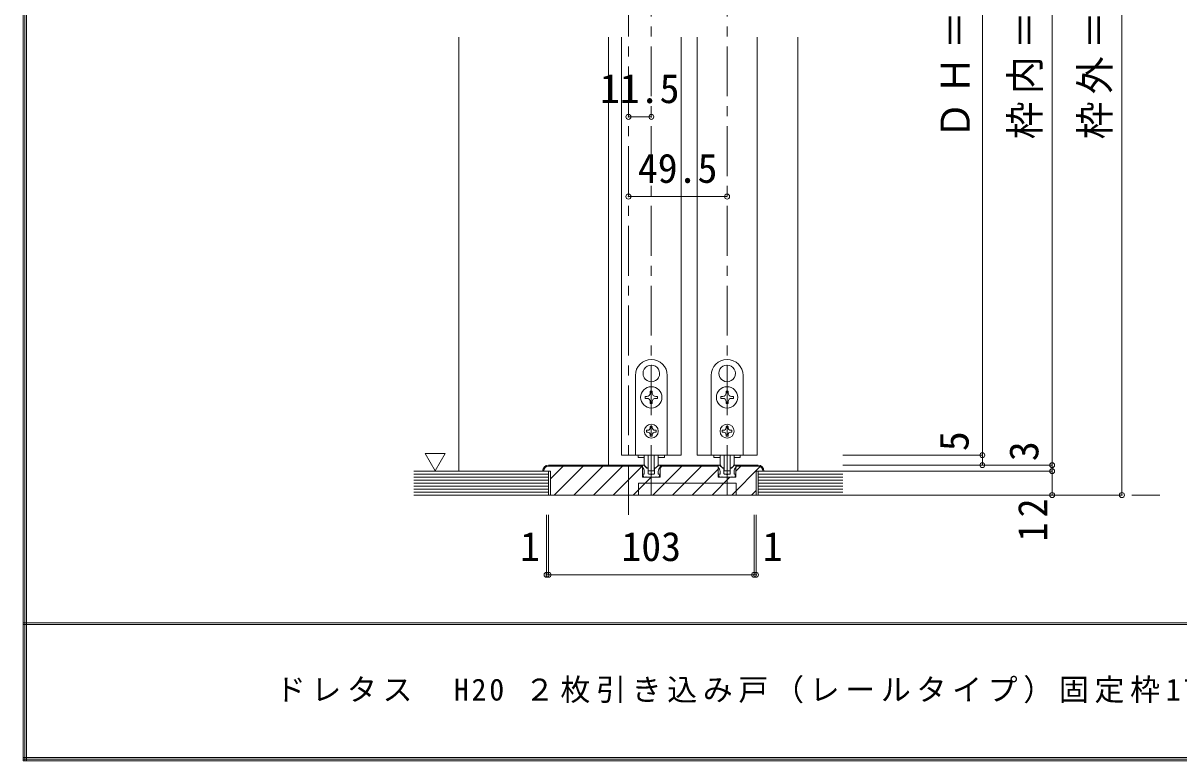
# Model space of a CAD drawing. Units: millimetres at full size, sheet at 1:5. Extents: x -973 to 977, y -718 to 696.
# Drawn here: x -973 to -394, y -701 to -331 of the extents above; entities that cross this region are included whole.
import ezdxf
from ezdxf.enums import TextEntityAlignment as Align

# ---------------------------------------------------------------- set-up
doc = ezdxf.new("R2010")
doc.units = ezdxf.units.MM
doc.header["$LTSCALE"] = 5
doc.header["$PDMODE"] = 32
doc.header["$PDSIZE"] = 2.5
doc.linetypes.add('CHAIN1', pattern=[8, 5, -1, 1, -1])
doc.linetypes.add('DASHED1', pattern=[1.8, 1.2, -0.6])
for name, color, linetype, lineweight in [('0-1_通り芯', 4, 'CHAIN1', 9), ('0-3_仕上げ', 2, 'Continuous', 9), ('0-4_枠', 3, 'Continuous', 9), ('0-6_扉', 6, 'Continuous', 9), ('0-7_金物', 7, 'Continuous', 9), ('0-A_文字', 7, 'Continuous', 9), ('0-B_寸法', 7, 'Continuous', 9), ('0-C_ハッチ', 4, 'DASHED1', 9), ('F-1_枠', 6, 'Continuous', 9)]:
    doc.layers.add(name, color=color, linetype=linetype, lineweight=lineweight)
doc.layers.add('F-A_文字', color=7, linetype='Continuous')
doc.styles.add('ＭＳ ゴシック', font='')
doc.styles.get('ＭＳ ゴシック').set_extended_font_data('MS Gothic')

msp = doc.modelspace()

# ---------------------------------------------------------------- linework, layer by layer
at = {"layer": '0-1_通り芯'}
for p, q in [((-669.847, -577.5), (-669.847, -2.5)), ((-658.347, -567.5), (-658.347, -78.151)), ((-620.347, -567.5), (-620.347, -78.151)), ((-777.347, -567.5), (-403.347, -567.5))]:
    msp.add_line(p, q, dxfattribs=at)
at = {"layer": '0-3_仕上げ'}
for p, q in [((-709.847, -555.5), (-777.347, -555.5)), ((-709.847, -567.5), (-709.847, -555.5)), ((-604.847, -555.5), (-562.347, -555.5)), ((-604.847, -567.5), (-604.847, -555.5)), ((-709.847, -567.5), (-777.347, -567.5)), ((-604.847, -567.5), (-562.347, -567.5))]:
    msp.add_line(p, q, dxfattribs=at)
at = {"layer": '0-3_仕上げ', "color": 7}
for p, q in [((-709.847, -557), (-777.347, -557)), ((-709.847, -558.5), (-777.347, -558.5)), ((-709.847, -560), (-777.347, -560)), ((-709.847, -561.5), (-777.347, -561.5)), ((-604.847, -557), (-562.347, -557)), ((-604.847, -558.5), (-562.347, -558.5)), ((-604.847, -560), (-562.347, -560)), ((-604.847, -561.5), (-562.347, -561.5)), ((-709.847, -563), (-777.347, -563)), ((-709.847, -564.5), (-777.347, -564.5)), ((-709.847, -566), (-777.347, -566)), ((-604.847, -563), (-562.347, -563)), ((-604.847, -564.5), (-562.347, -564.5)), ((-604.847, -566), (-562.347, -566))]:
    msp.add_line(p, q, dxfattribs=at)
at = {"layer": '0-4_枠', "color": 4}
for p, q in [((-754.847, -337.826), (-754.847, -555.5)), ((-679.847, -337.826), (-679.847, -552.5)), ((-584.847, -555.5), (-584.847, -337.826))]:
    msp.add_line(p, q, dxfattribs=at)
at = {"layer": '0-4_枠'}
for p, q in [((-712.847, -555.5), (-708.847, -555.5)), ((-709.847, -552.5), (-662.747, -552.5)), ((-709.847, -553), (-662.747, -553)), ((-708.847, -555.5), (-708.847, -567.5)), ((-662.747, -558.5), (-662.747, -552.5)), ((-653.947, -558.5), (-653.947, -552.5)), ((-624.747, -553), (-653.947, -553)), ((-615.947, -558.5), (-615.947, -552.5)), ((-604.847, -552.5), (-615.947, -552.5)), ((-604.847, -553), (-615.947, -553)), ((-605.847, -567.5), (-605.847, -555.5)), ((-601.847, -555.5), (-605.847, -555.5)), ((-664.847, -561.5), (-615.847, -561.5)), ((-664.847, -567.5), (-664.847, -561.5)), ((-653.947, -558.5), (-662.747, -558.5)), ((-615.947, -558.5), (-624.747, -558.5)), ((-615.847, -567.5), (-615.847, -561.5)), ((-709.847, -567.5), (-605.847, -567.5))]:
    msp.add_line(p, q, dxfattribs=at)
msp.add_lwpolyline([(-624.747, -558.5), (-624.747, -552.5), (-653.947, -552.5)], dxfattribs=at)
for centre, radius, start, end in [((-709.847, -555.5), 3, 90, 180), ((-709.847, -555.5), 2.5, 90, 180), ((-604.847, -555.5), 3, 0, 90), ((-604.847, -555.5), 2.5, 0, 90)]:
    msp.add_arc(centre, radius, start, end, dxfattribs=at)
at = {"layer": '0-6_扉'}
for p, q in [((-673.347, -337.826), (-673.347, -547.5)), ((-643.347, -337.826), (-643.347, -547.5)), ((-635.347, -337.826), (-635.347, -547.5)), ((-605.347, -337.826), (-605.347, -547.5)), ((-643.347, -547.5), (-673.347, -547.5)), ((-635.347, -547.5), (-605.347, -547.5))]:
    msp.add_line(p, q, dxfattribs=at)
at = {"layer": '0-7_金物'}
for p, q in [((-658.446, -502.351), (-658.347, -502.45)), ((-658.248, -502.351), (-658.347, -502.45)), ((-620.446, -502.351), (-620.347, -502.45)), ((-620.248, -502.351), (-620.347, -502.45)), ((-666.347, -547.5), (-666.347, -507.5)), ((-661.989, -508.489), (-661.854, -508.525)), ((-661.891, -508.66), (-661.854, -508.525)), ((-654.705, -508.489), (-654.84, -508.525)), ((-654.803, -508.66), (-654.84, -508.525)), ((-650.347, -507.5), (-650.347, -547.5)), ((-628.347, -547.5), (-628.347, -507.5)), ((-623.989, -508.489), (-623.854, -508.525)), ((-623.891, -508.66), (-623.854, -508.525)), ((-616.705, -508.489), (-616.84, -508.525)), ((-616.803, -508.66), (-616.84, -508.525)), ((-612.347, -507.5), (-612.347, -547.5)), ((-658.847, -515.35), (-658.847, -516.3)), ((-657.847, -515.35), (-658.847, -515.35)), ((-657.847, -516.3), (-657.847, -515.35)), ((-620.847, -515.35), (-620.847, -516.3)), ((-619.847, -515.35), (-620.847, -515.35)), ((-619.847, -516.3), (-619.847, -515.35)), ((-660.547, -518), (-661.497, -518)), ((-661.497, -518), (-661.497, -519)), ((-661.497, -519), (-660.547, -519)), ((-657.847, -521.65), (-657.847, -520.7)), ((-655.197, -518), (-656.147, -518)), ((-656.147, -519), (-655.197, -519)), ((-655.197, -519), (-655.197, -518)), ((-622.547, -518), (-623.497, -518)), ((-623.497, -518), (-623.497, -519)), ((-623.497, -519), (-622.547, -519)), ((-619.847, -521.65), (-619.847, -520.7)), ((-617.197, -518), (-618.147, -518)), ((-618.147, -519), (-617.197, -519)), ((-617.197, -519), (-617.197, -518)), ((-658.847, -533.1), (-657.847, -533.1)), ((-658.847, -533.1), (-658.847, -533.7)), ((-657.847, -533.1), (-657.847, -533.7)), ((-620.847, -533.1), (-619.847, -533.1)), ((-620.847, -533.1), (-620.847, -533.7)), ((-619.847, -533.1), (-619.847, -533.7)), ((-660.147, -535), (-660.747, -535)), ((-660.747, -535), (-660.747, -536)), ((-660.747, -536), (-660.147, -536)), ((-658.847, -537.3), (-658.847, -537.9)), ((-657.847, -537.9), (-658.847, -537.9)), ((-657.847, -537.3), (-657.847, -537.9)), ((-656.547, -535), (-655.947, -535)), ((-622.147, -535), (-622.747, -535)), ((-622.747, -535), (-622.747, -536)), ((-622.747, -536), (-622.147, -536)), ((-620.847, -537.3), (-620.847, -537.9)), ((-619.847, -537.9), (-620.847, -537.9)), ((-619.847, -537.3), (-619.847, -537.9)), ((-618.547, -535), (-617.947, -535)), ((-650.347, -547.5), (-666.347, -547.5)), ((-664.947, -547.5), (-664.947, -548.7)), ((-664.947, -548.7), (-661.815, -548.7)), ((-661.847, -551.921), (-661.847, -547.5)), ((-659.847, -547.5), (-659.847, -555.121)), ((-656.847, -547.5), (-656.847, -555.121)), ((-654.879, -548.7), (-651.747, -548.7)), ((-654.847, -551.921), (-654.847, -547.5)), ((-651.747, -547.5), (-651.747, -548.7)), ((-612.347, -547.5), (-628.347, -547.5)), ((-626.947, -547.5), (-626.947, -548.7)), ((-626.947, -548.7), (-623.815, -548.7)), ((-623.847, -551.921), (-623.847, -547.5)), ((-621.847, -547.5), (-621.847, -555.121)), ((-618.847, -547.5), (-618.847, -555.121)), ((-616.879, -548.7), (-613.747, -548.7)), ((-616.847, -551.921), (-616.847, -547.5)), ((-613.747, -547.5), (-613.747, -548.7)), ((-662.847, -552.5), (-662.304, -552.5)), ((-662.847, -553.5), (-662.847, -552.5)), ((-660.685, -553.912), (-661.95, -552.647)), ((-661.847, -557), (-661.847, -555.736)), ((-660.473, -554), (-660.147, -554)), ((-659.947, -556.7), (-659.947, -554.2)), ((-657.147, -555.421), (-659.547, -555.421)), ((-656.747, -556.7), (-656.747, -554.2)), ((-656.221, -554), (-656.547, -554)), ((-656.009, -553.912), (-654.743, -552.647)), ((-654.847, -557), (-654.847, -555.736)), ((-624.847, -552.5), (-624.304, -552.5)), ((-624.847, -553.5), (-624.847, -552.5)), ((-622.685, -553.912), (-623.95, -552.647)), ((-623.847, -557), (-623.847, -555.736)), ((-622.473, -554), (-622.147, -554)), ((-621.947, -556.7), (-621.947, -554.2)), ((-619.147, -555.421), (-621.547, -555.421)), ((-618.747, -556.7), (-618.747, -554.2)), ((-618.221, -554), (-618.547, -554)), ((-618.009, -553.912), (-616.743, -552.647)), ((-616.847, -557), (-616.847, -555.736)), ((-662.147, -558.5), (-662.633, -557.274)), ((-661.847, -557), (-662.447, -557)), ((-661.047, -558.5), (-662.147, -558.5)), ((-661.047, -558.5), (-660.847, -558.3)), ((-660.847, -558.3), (-660.647, -558.5)), ((-656.047, -558.5), (-660.647, -558.5)), ((-658.347, -557.3), (-658.047, -557)), ((-658.047, -557), (-657.047, -557)), ((-655.847, -558.3), (-656.047, -558.5)), ((-655.647, -558.5), (-655.847, -558.3)), ((-655.647, -558.5), (-654.547, -558.5)), ((-654.847, -557), (-654.247, -557)), ((-654.547, -558.5), (-654.061, -557.274)), ((-624.147, -558.5), (-624.633, -557.274)), ((-623.847, -557), (-624.447, -557)), ((-623.047, -558.5), (-624.147, -558.5)), ((-623.047, -558.5), (-622.847, -558.3)), ((-622.847, -558.3), (-622.647, -558.5)), ((-618.047, -558.5), (-622.647, -558.5)), ((-620.347, -557.3), (-620.047, -557)), ((-620.047, -557), (-619.047, -557)), ((-617.847, -558.3), (-618.047, -558.5)), ((-617.647, -558.5), (-617.847, -558.3)), ((-617.647, -558.5), (-616.547, -558.5)), ((-616.847, -557), (-616.247, -557)), ((-616.547, -558.5), (-616.061, -557.274))]:
    msp.add_line(p, q, dxfattribs=at)
for points in [[(-658.847, -520.7), (-658.847, -521.65), (-657.847, -521.65)], [(-620.847, -520.7), (-620.847, -521.65), (-619.847, -521.65)], [(-655.947, -535), (-655.947, -536), (-656.547, -536)], [(-617.947, -535), (-617.947, -536), (-618.547, -536)], [(-653.847, -553.5), (-653.847, -552.5), (-654.39, -552.5)], [(-615.847, -553.5), (-615.847, -552.5), (-616.39, -552.5)], [(-659.647, -557), (-658.647, -557), (-658.347, -557.3)], [(-621.647, -557), (-620.647, -557), (-620.347, -557.3)]]:
    msp.add_lwpolyline(points, dxfattribs=at)
for centre, radius in [((-658.347, -518.5), 5.35), ((-620.347, -518.5), 5.35), ((-658.347, -535.5), 3.5), ((-620.347, -535.5), 3.5)]:
    msp.add_circle(centre, radius, dxfattribs=at)
for centre, radius, start, end in [((-658.347, -507.5), 8, 0, 180), ((-658.347, -506.5), 4.15, 91.3645, 208.6355), ((-658.347, -506.5), 4.15, 331.3645, 88.6355), ((-620.347, -507.5), 8, 0, 180), ((-620.347, -506.5), 4.15, 91.3645, 208.6355), ((-620.347, -506.5), 4.15, 331.3645, 88.6355), ((-658.347, -506.5), 4.15, 211.3645, 328.6355), ((-620.347, -506.5), 4.15, 211.3645, 328.6355), ((-660.547, -516.3), 1.7, 270, 0), ((-660.547, -520.7), 1.7, 0, 90), ((-656.147, -516.3), 1.7, 180, 270), ((-656.147, -520.7), 1.7, 90, 180), ((-622.547, -516.3), 1.7, 270, 0), ((-622.547, -520.7), 1.7, 0, 90), ((-618.147, -516.3), 1.7, 180, 270), ((-618.147, -520.7), 1.7, 90, 180), ((-660.147, -533.7), 1.3, 270, 0), ((-660.147, -537.3), 1.3, 0, 90), ((-656.547, -533.7), 1.3, 180, 270), ((-656.547, -537.3), 1.3, 90, 180), ((-622.147, -533.7), 1.3, 270, 0), ((-622.147, -537.3), 1.3, 0, 90), ((-618.547, -533.7), 1.3, 180, 270), ((-618.547, -537.3), 1.3, 90, 180), ((-664.847, -555.736), 3, 0, 48.19), ((-662.304, -553), 0.5, 45, 90), ((-659.847, -551.921), 2, 180, 264.78409), ((-660.473, -553.7), 0.3, 225, 270), ((-660.147, -554.2), 0.2, 0, 90), ((-660.047, -554.112), 0.2, 0, 84.78409), ((-659.547, -555.121), 0.3, 180, 270), ((-657.147, -555.121), 0.3, 270, 0), ((-656.647, -554.112), 0.2, 95.21591, 180), ((-656.547, -554.2), 0.2, 90, 180), ((-656.847, -551.921), 2, 275.21591, 0), ((-656.221, -553.7), 0.3, 270, 315), ((-651.847, -555.736), 3, 131.81, 180), ((-654.39, -553), 0.5, 90, 135), ((-626.847, -555.736), 3, 0, 48.19), ((-624.304, -553), 0.5, 45, 90), ((-621.847, -551.921), 2, 180, 264.78409), ((-622.473, -553.7), 0.3, 225, 270), ((-622.147, -554.2), 0.2, 0, 90), ((-622.047, -554.112), 0.2, 0, 84.78409), ((-621.547, -555.121), 0.3, 180, 270), ((-619.147, -555.121), 0.3, 270, 0), ((-618.647, -554.112), 0.2, 95.21591, 180), ((-618.547, -554.2), 0.2, 90, 180), ((-618.847, -551.921), 2, 275.21591, 0), ((-618.221, -553.7), 0.3, 270, 315), ((-613.847, -555.736), 3, 131.81, 180), ((-616.39, -553), 0.5, 90, 135), ((-662.447, -557.2), 0.2, 90, 201.616), ((-659.647, -556.7), 0.3, 180, 270), ((-657.047, -556.7), 0.3, 270, 0), ((-654.247, -557.2), 0.2, 338.384, 90), ((-624.447, -557.2), 0.2, 90, 201.616), ((-621.647, -556.7), 0.3, 180, 270), ((-619.047, -556.7), 0.3, 270, 0), ((-616.247, -557.2), 0.2, 338.384, 90)]:
    msp.add_arc(centre, radius, start, end, dxfattribs=at)
at = {"layer": '0-A_文字'}
msp.add_line((-771.782, -546.686), (-766.782, -555.347), dxfattribs=at)
msp.add_lwpolyline([(-771.782, -546.686), (-761.782, -546.686), (-766.782, -555.347)], dxfattribs=at)
at = {"layer": '0-B_寸法', "color": 4}
for p, q in [((-422.347, -567.5), (-422.347, -64.151)), ((-457.347, -567.5), (-457.347, -94.151)), ((-492.347, -108.151), (-492.347, -547.5)), ((-669.847, -377.826), (-658.347, -377.826)), ((-669.847, -417.826), (-620.347, -417.826)), ((-492.347, -547.5), (-562.347, -547.5)), ((-492.347, -547.5), (-492.347, -552.5)), ((-457.347, -552.5), (-562.347, -552.5)), ((-457.347, -555.5), (-562.347, -555.5)), ((-422.347, -567.5), (-562.347, -567.5)), ((-422.347, -567.5), (-562.347, -567.5)), ((-710.847, -607.5), (-710.847, -577.5)), ((-709.847, -607.5), (-709.847, -577.5)), ((-606.847, -607.5), (-606.847, -577.5)), ((-605.847, -607.5), (-605.847, -577.5)), ((-710.847, -607.5), (-709.847, -607.5)), ((-709.847, -607.5), (-606.847, -607.5)), ((-606.847, -607.5), (-605.847, -607.5))]:
    msp.add_line(p, q, dxfattribs=at)
at = {"layer": '0-B_寸法'}
for p in [(-669.847, -377.826), (-658.347, -377.826), (-669.847, -417.826), (-620.347, -417.826), (-492.347, -547.5), (-492.347, -552.5), (-457.347, -552.5), (-457.347, -555.5), (-457.347, -567.5), (-422.347, -567.5), (-710.847, -607.5), (-709.847, -607.5), (-606.847, -607.5), (-605.847, -607.5)]:
    msp.add_point(p, dxfattribs=at)
at = {"layer": '0-C_ハッチ', "linetype": 'Continuous'}
for p, q in [((-708.847, -559.357), (-702.49, -553)), ((-707.09, -567.5), (-692.59, -553)), ((-697.191, -567.5), (-682.691, -553)), ((-687.291, -567.5), (-672.791, -553)), ((-677.392, -567.5), (-662.892, -553)), ((-657.593, -567.5), (-643.093, -553)), ((-653.947, -553.954), (-652.992, -553)), ((-647.694, -567.5), (-633.194, -553)), ((-637.794, -567.5), (-624.747, -554.453)), ((-617.995, -567.5), (-603.749, -553.254)), ((-615.947, -555.552), (-613.395, -553)), ((-667.492, -567.5), (-658.492, -558.5)), ((-627.895, -567.5), (-618.895, -558.5)), ((-608.096, -567.5), (-605.847, -565.251))]:
    msp.add_line(p, q, dxfattribs=at)
at = {"layer": 'F-1_枠'}
for p, q in [((-973.347, 695.833), (-973.347, -700.833)), ((-972.514, 695.833), (-972.514, -700.833)), ((-971.68, 695.833), (-971.68, -700.833)), ((976.653, -631.667), (-973.347, -631.667)), ((976.653, -632.5), (-973.347, -632.5)), ((976.653, -699.167), (-973.347, -699.167)), ((976.653, -700), (-973.347, -700)), ((976.653, -700.833), (-973.347, -700.833))]:
    msp.add_line(p, q, dxfattribs=at)

# ---------------------------------------------------------------- texts
at = {"layer": '0-B_寸法', "style": 'ＭＳ ゴシック'}
for s, p in [('11.5', (-684.097, -375.326)), ('49.5', (-665.097, -415.326)), ('1', (-724.147, -605)), ('103', (-673.347, -605)), ('1', (-602.547, -605))]:
    msp.add_text(s, height=14.66, dxfattribs=at).set_placement(p, align=Align.BOTTOM_LEFT)
for s, p in [('5', (-494.847, -545.5)), ('3', (-459.847, -550.5))]:
    msp.add_text(s, height=14.66, rotation=90, dxfattribs=at).set_placement(p, align=Align.BOTTOM_LEFT)
at = {"layer": '0-B_寸法', "char_height": 14.66, "attachment_point": 7, "rotation": 90, "style": 'ＭＳ ゴシック'}
for s, insert in [('\\T1.19;\\W0.95;ＤＨ＝1,983', (-494.847, -389.076)), ('\\T1.19;\\W0.95;枠内＝2,002', (-459.847, -389.076)), ('\\T1.19;\\W0.95;枠外＝2,047', (-424.847, -389.076)), ('\\T1.27;\\W0.95;12', (-459.847, -590.75))]:
    msp.add_mtext(s, dxfattribs=dict(at, insert=insert))
at = {"layer": 'F-A_文字', "insert": (-846.68, -673.333), "char_height": 11, "attachment_point": 7, "style": 'ＭＳ ゴシック'}
msp.add_mtext('\\T1.19;ドレタス\u3000H20\\~２枚引き込み戸（レールタイプ）固定枠170㎜幅\u30003方枠＋敷居Q型／床直付けレール', dxfattribs=at)

doc.saveas('drawing.dxf')
